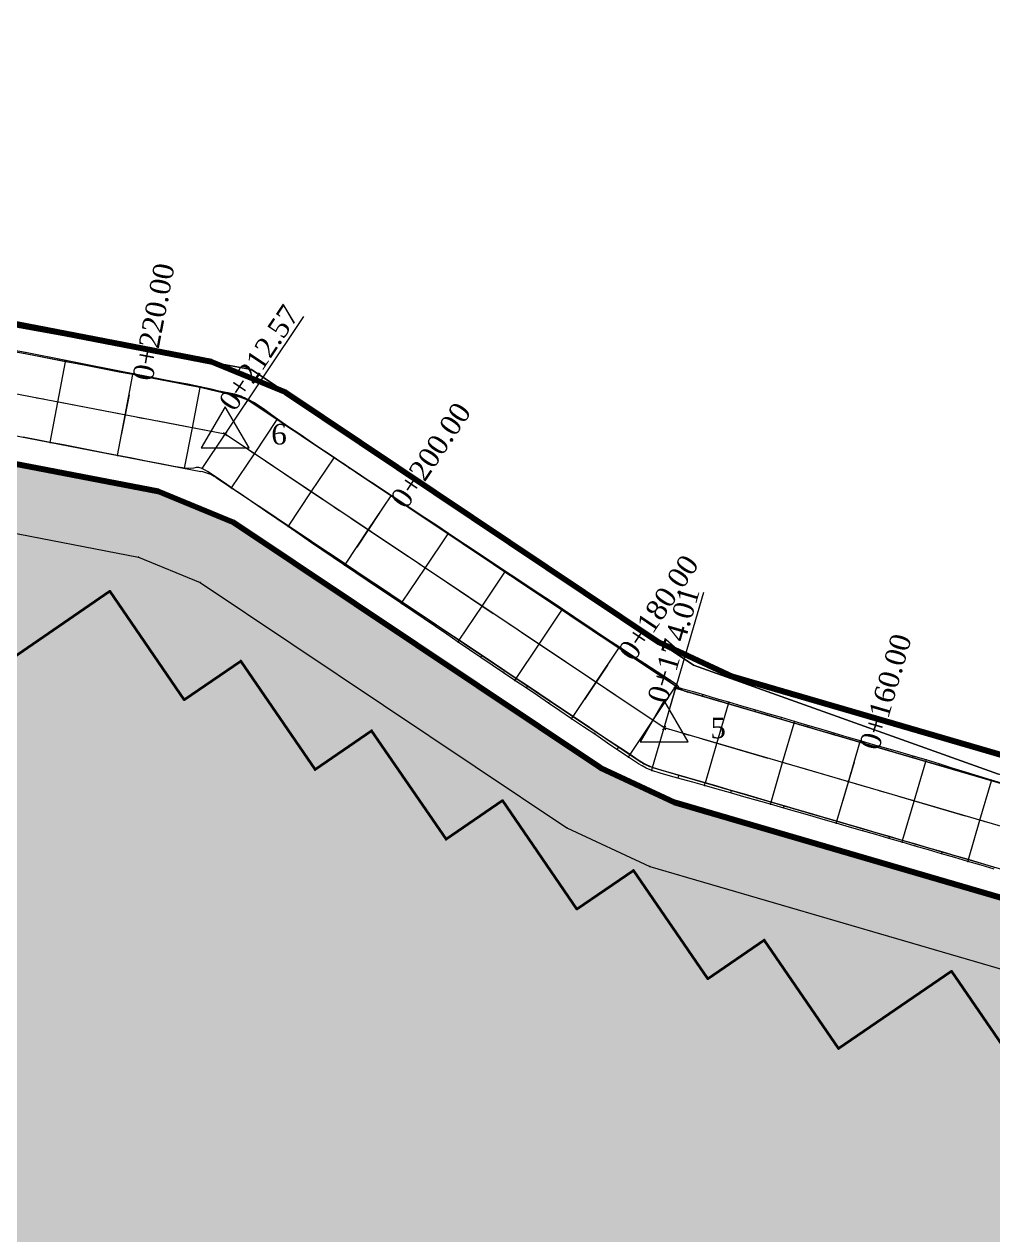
# Model space of a CAD drawing. Header units: metres. Extents: x 478603 to 489313, y 4282657 to 4289463.
# Drawn here: x 479674.6 to 479745.3, y 4287585.2 to 4287673.6 of the extents above; entities that cross this region are included whole.
import ezdxf

# ---------------------------------------------------------------- set-up
doc = ezdxf.new("R2010")
doc.units = ezdxf.units.M
for name, color, linetype, lineweight in [('ADAKENARI', 18, 'Continuous', 0), ('EKS', 5, 'Continuous', 0), ('EKSENLER', 3, 'Continuous', 0), ('EYLUL_REV', 8, 'Continuous', 0), ('HDA', 30, 'Continuous', 0), ('HDO', 30, 'Continuous', 0), ('KALDIRIM', 11, 'Continuous', 0), ('KDA', 150, 'Continuous', 20), ('KDO', 150, 'Continuous', 20), ('KYA', 1, 'Continuous', 20), ('KYO', 1, 'Continuous', 20), ('PARSEL_ALAN', 254, 'Continuous', 0), ('PARSEL_SERA_ALAN', 9, 'Continuous', 40), ('PL_ALİNMAN', 1, 'Continuous', 0), ('PL_ENKESIT', 1, 'Continuous', 0), ('PL_KM', 4, 'Continuous', 0), ('PL_KMYAZI', 30, 'Continuous', 0), ('PL_SEMBOL', 7, 'Continuous', 0), ('PL_SOME', 7, 'Continuous', 0), ('PL_TOTFKM', 7, 'Continuous', 0), ('SEV_KYA_HDA', 3, 'Continuous', 0), ('SEV_KYO_HDO', 3, 'Continuous', 0), ('SEV_YKA_KDA', 3, 'Continuous', 0), ('SEV_YKO_KDO', 3, 'Continuous', 0), ('SNR_PLANONAMAA', 233, 'Continuous', 0), ('SNR_YAPIYAK', 18, 'Continuous', 0), ('YKA', 33, 'Continuous', 0), ('YKO', 33, 'Continuous', 0)]:
    doc.layers.add(name, color=color, linetype=linetype, lineweight=lineweight)
doc.styles.get("Standard").update_dxf_attribs({"font": 'times.ttf'})

# ---------------------------------------------------------------- blocks, each defined once
blk = doc.blocks.new('3')
at = {"layer": 'PL_SEMBOL'}
for p, q in [((0, 2), (-1.75, -1)), ((1.75, -1), (0, 2)), ((0.125, 0.125), (-0.125, -0.125)), ((-0.125, 0.125), (0.125, -0.125)), ((-1.75, -1), (1.75, -1))]:
    blk.add_line(p, q, dxfattribs=at)

msp = doc.modelspace()

# ---------------------------------------------------------------- hatches: boundary and pattern name
at = {"layer": 'PARSEL_ALAN'}
msp.add_hatch(color=256, dxfattribs=at).paths.add_polyline_path([(479473.063, 4287299.527), (479393.15, 4287372.9), (479402.795, 4287388.888), (479429.646, 4287416.692), (479517.092, 4287476.602), (479505.788, 4287493.101), (479604.784, 4287560.924), (479582.176, 4287593.922), (479656.556, 4287644.881), (479684.404, 4287639.533), (479689.844, 4287637.299), (479716.7, 4287619.323), (479722.073, 4287616.813), (479805.526, 4287592.426), (479811.18, 4287592.726), (479824.139, 4287598.056), (479829.77, 4287598.278), (479842.514, 4287594.175), (479847.33, 4287590.984), (479862.607, 4287573.283), (479861.754, 4287566.666)])
at = {"layer": 'PARSEL_SERA_ALAN'}
msp.add_hatch(color=256, dxfattribs=at).paths.add_polyline_path([(479657.661, 4287639.578), (479668.513, 4287623.738), (479680.887, 4287632.216), (479686.313, 4287624.297), (479690.438, 4287627.122), (479695.864, 4287619.203), (479699.989, 4287622.029), (479705.415, 4287614.109), (479709.539, 4287616.935), (479714.965, 4287609.016), (479719.09, 4287611.841), (479724.516, 4287603.922), (479728.641, 4287606.748), (479734.066, 4287598.828), (479742.316, 4287604.48), (479747.742, 4287596.561), (479751.867, 4287599.386), (479757.293, 4287591.467), (479765.542, 4287597.119), (479770.968, 4287589.199), (479779.218, 4287594.851), (479784.643, 4287586.931), (479788.768, 4287589.757), (479794.194, 4287581.838), (479802.444, 4287587.49), (479807.869, 4287579.57), (479824.369, 4287590.874), (479829.794, 4287582.954), (479838.044, 4287588.606), (479848.896, 4287572.767), (479469.414, 4287312.779), (479458.562, 4287328.618), (479454.438, 4287325.792), (479443.586, 4287341.632), (479439.461, 4287338.806), (479428.61, 4287354.645), (479424.485, 4287351.819), (479413.633, 4287367.658), (479409.508, 4287364.832), (479404.082, 4287372.752), (479416.457, 4287381.23), (479411.031, 4287389.149), (479530.65, 4287471.102), (479519.799, 4287486.941), (479618.794, 4287554.764), (479591.665, 4287594.362)])

# ---------------------------------------------------------------- linework, layer by layer
at = {"layer": 'ADAKENARI', "lineweight": 100}
for p, q in [((479688.282, 4287648.971), (479624.669, 4287661.187)), ((479621.962, 4287651.524), (479684.404, 4287639.533)), ((479693.721, 4287646.737), (479688.282, 4287648.971)), ((479720.983, 4287628.489), (479693.721, 4287646.737)), ((479684.404, 4287639.533), (479689.844, 4287637.299)), ((479689.844, 4287637.299), (479716.7, 4287619.323)), ((479726.355, 4287625.979), (479720.983, 4287628.489)), ((479804.965, 4287603.008), (479726.355, 4287625.979)), ((479716.7, 4287619.323), (479722.073, 4287616.813)), ((479722.073, 4287616.813), (479805.526, 4287592.426))]:
    msp.add_line(p, q, dxfattribs=at)
at = {"layer": 'EKS'}
for p in [(479677.085, 4287646.03, 917.37), (479681.996, 4287645.087, 917.675), (479686.906, 4287644.144, 917.98), (479689.289, 4287643.686, 918.128), (479691.428, 4287642.255, 918.285), (479695.583, 4287639.474, 918.589), (479699.738, 4287636.693, 918.894), (479703.893, 4287633.912, 919.199), (479708.048, 4287631.13, 919.504), (479712.203, 4287628.349, 919.809), (479716.358, 4287625.568, 920.114), (479720.513, 4287622.787, 920.419), (479721.334, 4287622.237, 920.479), (479725.185, 4287621.112, 920.724), (479729.985, 4287619.71, 921.029), (479734.784, 4287618.307, 921.333), (479739.583, 4287616.905, 921.638), (479744.383, 4287615.502, 921.943)]:
    msp.add_point(p, dxfattribs=at)
at = {"layer": 'EKSENLER'}
for p, q in [((479689.289, 4287643.687), (479623.316, 4287656.356)), ((479721.334, 4287622.237), (479689.289, 4287643.687)), ((479808.125, 4287596.876), (479721.334, 4287622.237))]:
    msp.add_line(p, q, dxfattribs=at)
at = {"layer": 'EYLUL_REV'}
msp.add_polyline3d([(479887.548, 4287640.795, 0), (479851.106, 4287601.914, 0), (479837.034, 4287607.076, 0), (479826.495, 4287609.838, 0), (479807.845, 4287602.167, 0), (479745.747, 4287618.864, 0), (479723.476, 4287626.821, 0), (479691.228, 4287648.406, 0), (479633.021, 4287658.932, 0), (479624.669, 4287661.187, 0), (479603.527, 4287668.861, 0), (479590.414, 4287673.62, 0)], dxfattribs=at)
at = {"layer": 'HDA'}
msp.add_polyline3d([(479746.187, 4287618.111, 921.895), (479745.227, 4287618.391, 921.833), (479744.267, 4287618.672, 921.772), (479743.307, 4287618.952, 921.711), (479742.347, 4287619.233, 921.65), (479741.387, 4287619.513, 921.589), (479740.428, 4287619.794, 921.528), (479739.468, 4287620.074, 921.467), (479738.508, 4287620.355, 921.406), (479737.548, 4287620.635, 921.345), (479736.588, 4287620.916, 921.284), (479735.628, 4287621.196, 921.224), (479734.669, 4287621.477, 921.163), (479733.711, 4287621.757, 921.102), (479732.751, 4287622.037, 921.041), (479731.792, 4287622.317, 920.98), (479730.829, 4287622.599, 920.919), (479729.862, 4287622.881, 920.857), (479728.893, 4287623.165, 920.796), (479727.926, 4287623.447, 920.734), (479726.967, 4287623.727, 920.673), (479726.03, 4287624.001, 920.614), (479725.135, 4287624.263, 920.557), (479724.272, 4287624.515, 920.502), (479723.446, 4287624.756, 920.45), (479722.703, 4287624.973, 920.402), (479722.179, 4287625.126, 920.369), (479722.055, 4287625.163, 920.357), (479722.139, 4287625.142, 920.349), (479722.27, 4287625.116, 920.336), (479722.344, 4287625.133, 920.329), (479722.188, 4287625.288, 920.309), (479721.601, 4287625.7, 920.265), (479720.777, 4287626.253, 920.205), (479719.869, 4287626.854, 920.138), (479718.941, 4287627.468, 920.07), (479718.033, 4287628.069, 920.004), (479717.171, 4287628.644, 919.941), (479716.339, 4287629.201, 919.88), (479715.517, 4287629.751, 919.819), (479714.699, 4287630.3, 919.759), (479713.877, 4287630.851, 919.699), (479713.05, 4287631.405, 919.638), (479712.219, 4287631.961, 919.577), (479711.387, 4287632.518, 919.516), (479710.555, 4287633.075, 919.455), (479709.722, 4287633.632, 919.394), (479708.891, 4287634.188, 919.333), (479708.06, 4287634.745, 919.272), (479707.229, 4287635.301, 919.211), (479706.398, 4287635.857, 919.15), (479705.567, 4287636.413, 919.089), (479704.736, 4287636.969, 919.028), (479703.905, 4287637.525, 918.967), (479703.074, 4287638.082, 918.906), (479702.243, 4287638.638, 918.845), (479701.412, 4287639.194, 918.784), (479699.28, 4287640.621, 918.727)], dxfattribs=at)
for p in [(479701.412, 4287639.194, 918.784), (479705.567, 4287636.413, 919.089), (479709.722, 4287633.632, 919.394), (479713.877, 4287630.851, 919.699), (479718.033, 4287628.069, 920.004), (479722.179, 4287625.126, 920.369), (479722.188, 4287625.288, 920.309), (479726.03, 4287624.001, 920.614), (479730.829, 4287622.599, 920.919), (479735.628, 4287621.196, 921.224), (479740.428, 4287619.794, 921.528), (479745.227, 4287618.391, 921.833)]:
    msp.add_point(p, dxfattribs=at)
at = {"layer": 'HDO'}
msp.add_polyline3d([(479745.458, 4287612.052, 921.956), (479744.498, 4287612.333, 921.895), (479743.538, 4287612.613, 921.833), (479742.578, 4287612.894, 921.772), (479741.619, 4287613.174, 921.711), (479740.659, 4287613.455, 921.65), (479739.699, 4287613.735, 921.589), (479738.739, 4287614.016, 921.528), (479737.779, 4287614.296, 921.467), (479736.819, 4287614.577, 921.406), (479735.859, 4287614.857, 921.345), (479734.899, 4287615.138, 921.284), (479733.94, 4287615.418, 921.224), (479732.981, 4287615.698, 921.163), (479732.023, 4287615.978, 921.102), (479731.064, 4287616.258, 921.041), (479730.104, 4287616.538, 920.98), (479729.14, 4287616.82, 920.919), (479728.169, 4287617.105, 920.857), (479727.196, 4287617.39, 920.795), (479726.225, 4287617.674, 920.733), (479725.267, 4287617.954, 920.672), (479724.341, 4287618.223, 920.614), (479723.478, 4287618.469, 920.559), (479722.654, 4287618.703, 920.507), (479721.859, 4287618.931, 920.456), (479721.113, 4287619.149, 920.409), (479720.49, 4287619.348, 920.369), (479720.093, 4287619.512, 920.355), (479719.813, 4287619.661, 920.345), (479719.558, 4287619.816, 920.336), (479719.267, 4287620.003, 920.325), (479718.839, 4287620.285, 920.309), (479718.154, 4287620.744, 920.259), (479717.327, 4287621.297, 920.198), (479716.45, 4287621.884, 920.134), (479715.561, 4287622.479, 920.068), (479714.684, 4287623.067, 920.004), (479713.835, 4287623.635, 919.942), (479713.003, 4287624.192, 919.881), (479712.178, 4287624.744, 919.82), (479711.354, 4287625.296, 919.76), (479710.529, 4287625.848, 919.699), (479709.7, 4287626.403, 919.638), (479708.869, 4287626.959, 919.577), (479708.038, 4287627.515, 919.516), (479707.206, 4287628.072, 919.455), (479706.374, 4287628.629, 919.394), (479705.542, 4287629.185, 919.333), (479704.711, 4287629.742, 919.272), (479703.881, 4287630.298, 919.211), (479703.05, 4287630.854, 919.15), (479702.219, 4287631.41, 919.089), (479701.388, 4287631.966, 919.028), (479700.557, 4287632.523, 918.967), (479699.726, 4287633.079, 918.906), (479698.895, 4287633.635, 918.845), (479698.064, 4287634.191, 918.784), (479697.233, 4287634.748, 918.723), (479696.402, 4287635.304, 918.662), (479695.57, 4287635.86, 918.601), (479694.739, 4287636.416, 918.54), (479693.908, 4287636.973, 918.479), (479690.603, 4287639.185, 918.357)], dxfattribs=at)
for p in [(479693.908, 4287636.973, 918.479), (479698.064, 4287634.191, 918.784), (479702.219, 4287631.41, 919.089), (479706.374, 4287628.629, 919.394), (479710.529, 4287625.848, 919.699), (479714.684, 4287623.067, 920.004), (479718.839, 4287620.285, 920.309), (479720.49, 4287619.348, 920.369), (479724.341, 4287618.223, 920.614), (479729.14, 4287616.82, 920.919), (479733.94, 4287615.418, 921.224), (479738.739, 4287614.016, 921.528), (479743.538, 4287612.613, 921.833)]:
    msp.add_point(p, dxfattribs=at)
at = {"layer": 'KALDIRIM'}
for p, q in [((479689.855, 4287646.633), (479624.128, 4287659.255)), ((479622.504, 4287653.457), (479687.529, 4287640.97)), ((479722.235, 4287625.244), (479690.958, 4287646.18)), ((479688.632, 4287640.517), (479719.666, 4287619.744)), ((479806.947, 4287600.345), (479723.063, 4287624.858)), ((479720.493, 4287619.358), (479807.284, 4287593.996))]:
    msp.add_line(p, q, dxfattribs=at)
for centre, start, end in [((479689.289, 4287643.687), 56.20393, 79.12945), ((479686.963, 4287638.024), 56.20393, 79.12945), ((479723.904, 4287627.737), 236.20393, 253.7107), ((479721.334, 4287622.237), 236.20393, 253.7107)]:
    msp.add_arc(centre, 3, start, end, dxfattribs=at)
at = {"layer": 'KDA'}
msp.add_polyline3d([(479698.467, 4287641.153, 918.619), (479698.3, 4287641.268, 918.569), (479698.126, 4287641.388, 918.517), (479697.93, 4287641.523, 918.458), (479697.675, 4287641.697, 918.382), (479697.259, 4287641.978, 918.258), (479696.546, 4287642.459, 918.123), (479695.677, 4287643.043, 917.957), (479694.765, 4287643.657, 917.784), (479693.88, 4287644.256, 917.615), (479693.117, 4287644.78, 917.469), (479692.586, 4287645.161, 917.391), (479692.181, 4287645.461, 917.33), (479691.813, 4287645.731, 917.275), (479691.434, 4287645.984, 917.22), (479690.983, 4287646.217, 917.158), (479690.395, 4287646.418, 917.1), (479689.727, 4287646.604, 917.036), (479689.022, 4287646.784, 916.968), (479688.284, 4287646.963, 916.897), (479687.482, 4287647.144, 916.82), (479686.563, 4287647.331, 916.729), (479685.583, 4287647.521, 916.632), (479684.582, 4287647.713, 916.533), (479683.575, 4287647.904, 916.433), (479682.574, 4287648.096, 916.334), (479681.584, 4287648.288, 916.193), (479680.603, 4287648.481, 916.053), (479679.624, 4287648.673, 915.913), (479678.646, 4287648.866, 915.773), (479677.667, 4287649.059, 915.634), (479676.687, 4287649.252, 915.475), (479675.706, 4287649.445, 915.315), (479674.724, 4287649.639, 915.156), (479673.743, 4287649.832, 914.996)], dxfattribs=at)
for p in [(479677.667, 4287649.059, 915.634), (479682.574, 4287648.096, 916.334), (479687.482, 4287647.144, 916.82), (479690.983, 4287646.217, 917.158), (479693.117, 4287644.78, 917.469), (479697.259, 4287641.978, 918.258)]:
    msp.add_point(p, dxfattribs=at)
at = {"layer": 'KDO'}
msp.add_polyline3d([(479689.803, 4287639.733, 918.228), (479689.846, 4287639.702, 918.209), (479689.885, 4287639.674, 918.192), (479689.909, 4287639.657, 918.182), (479689.891, 4287639.669, 918.174), (479689.759, 4287639.762, 918.117), (479689.417, 4287640.001, 918.054), (479688.966, 4287640.318, 917.97), (479688.483, 4287640.652, 917.881), (479688.014, 4287640.964, 917.796), (479687.62, 4287641.192, 917.727), (479687.367, 4287641.261, 917.706), (479687.186, 4287641.245, 917.691), (479687.008, 4287641.204, 917.677), (479686.769, 4287641.173, 917.657), (479686.34, 4287641.197, 917.623), (479685.556, 4287641.325, 917.532), (479684.58, 4287641.512, 917.419), (479683.535, 4287641.719, 917.297), (479682.474, 4287641.931, 917.174), (479681.429, 4287642.138, 917.052), (479680.422, 4287642.334, 916.909), (479679.439, 4287642.522, 916.769), (479678.465, 4287642.708, 916.631), (479677.493, 4287642.893, 916.493), (479676.519, 4287643.079, 916.354), (479675.54, 4287643.266, 916.188), (479674.558, 4287643.454, 916.022)], dxfattribs=at)
for p in [(479676.519, 4287643.079, 916.354), (479681.429, 4287642.138, 917.052), (479686.34, 4287641.197, 917.623), (479687.62, 4287641.192, 917.727), (479689.759, 4287639.762, 918.117)]:
    msp.add_point(p, dxfattribs=at)
at = {"layer": 'KYA'}
msp.add_polyline3d([(479746.193, 4287618.133, 922.188), (479745.234, 4287618.415, 922.079), (479744.278, 4287618.708, 922.191), (479743.323, 4287619.007, 922.304), (479742.369, 4287619.308, 922.416), (479741.415, 4287619.607, 922.528), (479740.459, 4287619.901, 922.64), (479739.5, 4287620.184, 922.553), (479738.539, 4287620.461, 922.466), (479737.577, 4287620.737, 922.379), (479736.616, 4287621.013, 922.292), (479735.656, 4287621.291, 922.205), (479734.697, 4287621.572, 922.18), (479733.74, 4287621.856, 922.155), (479732.782, 4287622.141, 922.13), (479731.823, 4287622.426, 922.106), (479730.862, 4287622.71, 922.08), (479729.895, 4287622.994, 922.013), (479728.926, 4287623.276, 921.945), (479727.958, 4287623.558, 921.877), (479726.999, 4287623.837, 921.81), (479726.061, 4287624.11, 921.744), (479725.166, 4287624.371, 921.686), (479724.302, 4287624.623, 921.63), (479723.476, 4287624.865, 921.576), (479722.733, 4287625.082, 921.528), (479722.21, 4287625.234, 921.494), (479722.092, 4287625.269, 921.489), (479722.184, 4287625.246, 921.485), (479722.323, 4287625.218, 921.479), (479722.404, 4287625.233, 921.476), (479722.252, 4287625.385, 921.468), (479721.664, 4287625.791, 921.374), (479720.836, 4287626.337, 921.243), (479719.923, 4287626.932, 921.099), (479718.99, 4287627.54, 920.953), (479718.077, 4287628.136, 920.809), (479717.213, 4287628.708, 920.724), (479716.38, 4287629.263, 920.643), (479715.558, 4287629.813, 920.562), (479714.739, 4287630.36, 920.482), (479713.917, 4287630.909, 920.402), (479713.087, 4287631.46, 920.298), (479712.253, 4287632.013, 920.194), (479711.418, 4287632.566, 920.09), (479710.583, 4287633.119, 919.986), (479709.75, 4287633.672, 919.883), (479708.919, 4287634.225, 919.8), (479708.09, 4287634.777, 919.717), (479707.26, 4287635.33, 919.635), (479706.428, 4287635.885, 919.552), (479705.588, 4287636.444, 919.468), (479704.735, 4287637.012, 919.375), (479703.878, 4287637.583, 919.281), (479703.026, 4287638.15, 919.187), (479702.195, 4287638.703, 919.096), (479701.425, 4287639.213, 919.012), (479700.767, 4287639.646, 918.925), (479700.171, 4287640.038, 918.845), (479699.597, 4287640.414, 918.769), (479699.031, 4287640.784, 918.694), (479698.467, 4287641.153, 918.619)], dxfattribs=at)
for p in [(479701.425, 4287639.213, 919.012), (479705.588, 4287636.444, 919.468), (479709.75, 4287633.672, 919.883), (479713.917, 4287630.909, 920.402), (479718.077, 4287628.136, 920.809), (479722.252, 4287625.385, 921.468), (479722.21, 4287625.234, 921.494), (479726.061, 4287624.11, 921.744), (479730.862, 4287622.71, 922.08), (479735.656, 4287621.291, 922.205), (479740.459, 4287619.901, 922.64), (479745.234, 4287618.415, 922.079)]:
    msp.add_point(p, dxfattribs=at)
at = {"layer": 'KYO'}
msp.add_polyline3d([(479745.425, 4287611.94, 923.125), (479744.464, 4287612.217, 923.094), (479743.504, 4287612.495, 923.062), (479742.544, 4287612.775, 923.004), (479741.584, 4287613.055, 922.947), (479740.624, 4287613.336, 922.889), (479739.664, 4287613.616, 922.831), (479738.704, 4287613.896, 922.773), (479737.743, 4287614.174, 922.745), (479736.782, 4287614.452, 922.717), (479735.821, 4287614.729, 922.689), (479734.861, 4287615.006, 922.661), (479733.9, 4287615.283, 922.633), (479732.941, 4287615.559, 922.615), (479731.981, 4287615.835, 922.598), (479731.021, 4287616.111, 922.58), (479730.06, 4287616.387, 922.562), (479729.095, 4287616.664, 922.544), (479728.122, 4287616.943, 922.553), (479727.146, 4287617.221, 922.562), (479726.173, 4287617.498, 922.571), (479725.213, 4287617.772, 922.58), (479724.286, 4287618.033, 922.589), (479723.422, 4287618.274, 922.587), (479722.598, 4287618.502, 922.584), (479721.802, 4287618.723, 922.582), (479721.055, 4287618.938, 922.58), (479720.428, 4287619.136, 922.578), (479720.023, 4287619.306, 922.527), (479719.73, 4287619.464, 922.488), (479719.463, 4287619.628, 922.452), (479719.161, 4287619.825, 922.41), (479718.726, 4287620.116, 922.349), (479718.039, 4287620.579, 922.265), (479717.214, 4287621.136, 922.166), (479716.341, 4287621.726, 922.06), (479715.455, 4287622.324, 921.953), (479714.582, 4287622.914, 921.847), (479713.735, 4287623.485, 921.742), (479712.905, 4287624.045, 921.639), (479712.082, 4287624.601, 921.537), (479711.261, 4287625.156, 921.436), (479710.438, 4287625.712, 921.334), (479709.612, 4287626.271, 921.222), (479708.784, 4287626.831, 921.11), (479707.955, 4287627.392, 920.998), (479707.126, 4287627.953, 920.886), (479706.297, 4287628.514, 920.773), (479705.469, 4287629.075, 920.66), (479704.641, 4287629.636, 920.546), (479703.813, 4287630.197, 920.432), (479702.985, 4287630.757, 920.318), (479702.157, 4287631.318, 920.204), (479701.328, 4287631.878, 920.094), (479700.5, 4287632.438, 919.983), (479699.672, 4287632.998, 919.872), (479698.843, 4287633.558, 919.761), (479698.015, 4287634.12, 919.65), (479697.188, 4287634.683, 919.497), (479696.361, 4287635.247, 919.344), (479695.535, 4287635.812, 919.191), (479694.709, 4287636.376, 919.039), (479693.886, 4287636.939, 918.886), (479693.067, 4287637.499, 918.754), (479692.25, 4287638.058, 918.622), (479691.434, 4287638.617, 918.491), (479690.618, 4287639.175, 918.359), (479689.803, 4287639.733, 918.228)], dxfattribs=at)
for p in [(479693.886, 4287636.939, 918.886), (479698.015, 4287634.12, 919.65), (479702.157, 4287631.318, 920.204), (479706.297, 4287628.514, 920.773), (479710.438, 4287625.712, 921.334), (479714.582, 4287622.914, 921.847), (479718.726, 4287620.116, 922.349), (479720.428, 4287619.136, 922.578), (479724.286, 4287618.033, 922.589), (479729.095, 4287616.664, 922.544), (479733.9, 4287615.283, 922.633), (479738.704, 4287613.896, 922.773), (479743.504, 4287612.495, 923.062)]:
    msp.add_point(p, dxfattribs=at)
at = {"layer": 'PARSEL_ALAN'}
for points in [[(479473.063, 4287299.527, 911.365), (479393.15, 4287372.9, 905.712), (479402.795, 4287388.888, 904.444), (479429.646, 4287416.692, 903.681), (479517.092, 4287476.602, 903.681), (479505.788, 4287493.101, 916), (479604.784, 4287560.924, 921.248), (479582.176, 4287593.922, 921.248), (479656.556, 4287644.881, 925.191), (479684.404, 4287639.533, 917.731), (479689.844, 4287637.299, 918.514), (479716.7, 4287619.323, 922.466), (479722.073, 4287616.813, 922.774), (479805.526, 4287592.426, 927.292), (479811.18, 4287592.726, 927.449), (479824.139, 4287598.056, 928.065), (479829.77, 4287598.278, 928.45), (479842.514, 4287594.175, 929.186), (479847.33, 4287590.984, 929.408), (479862.607, 4287573.283, 930.601), (479861.754, 4287566.666, 930.652), (479473.063, 4287299.527, 911.365)], [(479473.063, 4287299.527, 0), (479393.15, 4287372.9, 0), (479402.795, 4287388.888, 0), (479429.646, 4287416.692, 0), (479517.092, 4287476.602, 0), (479505.788, 4287493.101, 0), (479604.784, 4287560.924, 0), (479582.176, 4287593.922, 0), (479656.556, 4287644.881, 0), (479684.404, 4287639.533, 0), (479689.844, 4287637.299, 0), (479716.7, 4287619.323, 0), (479722.073, 4287616.813, 0), (479805.526, 4287592.426, 0), (479811.18, 4287592.726, 0), (479824.139, 4287598.056, 0), (479829.77, 4287598.278, 0), (479842.514, 4287594.175, 0), (479847.33, 4287590.984, 0), (479862.607, 4287573.283, 0), (479861.754, 4287566.666, 0), (479473.063, 4287299.527, 0)]]:
    msp.add_polyline3d(points, close=True, dxfattribs=at)
at = {"layer": 'PARSEL_SERA_ALAN'}
msp.add_polyline3d([(479519.799, 4287486.941, 0), (479618.794, 4287554.764, 0), (479591.665, 4287594.362, 0), (479657.661, 4287639.578, 0), (479657.661, 4287639.578, 0), (479668.513, 4287623.738, 0), (479680.887, 4287632.216, 0), (479686.313, 4287624.297, 0), (479690.438, 4287627.122, 0), (479695.864, 4287619.203, 0), (479699.989, 4287622.029, 0), (479705.415, 4287614.109, 0), (479709.539, 4287616.935, 0), (479714.965, 4287609.016, 0), (479719.09, 4287611.841, 0), (479724.516, 4287603.922, 0), (479728.641, 4287606.748, 0), (479734.066, 4287598.828, 0), (479742.316, 4287604.48, 0), (479747.742, 4287596.561, 0)], dxfattribs=at)
msp.add_polyline3d([(479519.799, 4287486.941, 0), (479618.794, 4287554.764, 0), (479591.665, 4287594.362, 0), (479657.661, 4287639.578, 0), (479657.661, 4287639.578, 0), (479668.513, 4287623.738, 0), (479680.887, 4287632.216, 0), (479686.313, 4287624.297, 0), (479690.438, 4287627.122, 0), (479695.864, 4287619.203, 0), (479699.989, 4287622.029, 0), (479705.415, 4287614.109, 0), (479709.539, 4287616.935, 0), (479714.965, 4287609.016, 0), (479719.09, 4287611.841, 0), (479724.516, 4287603.922, 0), (479728.641, 4287606.748, 0), (479734.066, 4287598.828, 0), (479742.316, 4287604.48, 0), (479747.742, 4287596.561, 0)], dxfattribs=at)
at = {"layer": 'PL_ALİNMAN'}
for p, q in [((479676.031, 4287646.232), (479675.54, 4287646.327)), ((479681.924, 4287645.101), (479677.014, 4287646.044)), ((479683.397, 4287644.818), (479682.906, 4287644.912)), ((479689.289, 4287643.687), (479684.379, 4287644.629)), ((479690.171, 4287643.096), (479689.289, 4287643.687)), ((479691.418, 4287642.262), (479691.002, 4287642.54)), ((479696.404, 4287638.925), (479692.249, 4287641.706)), ((479697.65, 4287638.09), (479697.235, 4287638.368)), ((479702.636, 4287634.753), (479698.481, 4287637.534)), ((479703.883, 4287633.918), (479703.467, 4287634.196)), ((479708.869, 4287630.581), (479704.714, 4287633.362)), ((479710.116, 4287629.747), (479709.7, 4287630.025)), ((479715.102, 4287626.409), (479710.947, 4287629.19)), ((479716.348, 4287625.575), (479715.933, 4287625.853)), ((479721.334, 4287622.237), (479717.179, 4287625.019)), ((479721.738, 4287622.119), (479721.334, 4287622.237)), ((479723.178, 4287621.699), (479722.698, 4287621.839)), ((479728.937, 4287620.016), (479724.138, 4287621.418)), ((479730.377, 4287619.595), (479729.897, 4287619.735)), ((479736.136, 4287617.912), (479731.337, 4287619.315)), ((479737.576, 4287617.491), (479737.096, 4287617.632)), ((479743.335, 4287615.808), (479738.535, 4287617.211)), ((479744.775, 4287615.388), (479744.295, 4287615.528))]:
    msp.add_line(p, q, dxfattribs=at)
at = {"layer": 'PL_ENKESIT'}
for points in [[(479676.519, 4287643.079, 916.354), (479676.52, 4287643.084, 917.31), (479677.085, 4287646.03, 917.37), (479677.651, 4287648.976, 917.31), (479677.667, 4287649.059, 915.634)], [(479681.429, 4287642.138, 917.052), (479681.43, 4287642.141, 917.615), (479681.996, 4287645.087, 917.675), (479682.561, 4287648.033, 917.615), (479682.574, 4287648.096, 916.334)], [(479686.34, 4287641.197, 917.623), (479686.34, 4287641.198, 917.92), (479686.906, 4287644.144, 917.98), (479687.472, 4287647.09, 917.92), (479687.482, 4287647.144, 916.82)], [(479687.62, 4287641.192, 917.727), (479687.621, 4287641.193, 918.068), (479689.289, 4287643.686, 918.128), (479690.958, 4287646.179, 918.068), (479690.983, 4287646.217, 917.158)], [(479689.759, 4287639.762, 918.117), (479689.759, 4287639.762, 918.225), (479691.428, 4287642.255, 918.285), (479693.096, 4287644.748, 918.225), (479693.117, 4287644.78, 917.469)], [(479693.886, 4287636.939, 918.886), (479693.908, 4287636.973, 918.479), (479693.914, 4287636.981, 918.529), (479695.583, 4287639.474, 918.589), (479697.251, 4287641.967, 918.529), (479697.259, 4287641.978, 918.258)], [(479698.015, 4287634.12, 919.65), (479698.064, 4287634.191, 918.784), (479698.069, 4287634.2, 918.834), (479699.738, 4287636.693, 918.894), (479701.407, 4287639.186, 918.834), (479701.412, 4287639.194, 918.784), (479701.425, 4287639.213, 919.012)], [(479702.157, 4287631.318, 920.204), (479702.219, 4287631.41, 919.089), (479702.224, 4287631.419, 919.139), (479703.893, 4287633.912, 919.199), (479705.562, 4287636.405, 919.139), (479705.567, 4287636.413, 919.089), (479705.588, 4287636.444, 919.468)], [(479706.297, 4287628.514, 920.773), (479706.374, 4287628.629, 919.394), (479706.379, 4287628.637, 919.444), (479708.048, 4287631.13, 919.504), (479709.717, 4287633.623, 919.444), (479709.722, 4287633.632, 919.394), (479709.75, 4287633.672, 919.883)], [(479710.438, 4287625.712, 921.334), (479710.529, 4287625.848, 919.699), (479710.534, 4287625.856, 919.749), (479712.203, 4287628.349, 919.809), (479713.872, 4287630.842, 919.749), (479713.877, 4287630.851, 919.699), (479713.917, 4287630.909, 920.402)], [(479714.582, 4287622.914, 921.847), (479714.684, 4287623.067, 920.004), (479714.69, 4287623.075, 920.054), (479716.358, 4287625.568, 920.114), (479718.027, 4287628.061, 920.054), (479718.033, 4287628.069, 920.004), (479718.077, 4287628.136, 920.809)], [(479718.726, 4287620.116, 922.349), (479718.839, 4287620.285, 920.309), (479718.845, 4287620.294, 920.359), (479720.513, 4287622.787, 920.419), (479722.182, 4287625.28, 920.359), (479722.188, 4287625.288, 920.309), (479722.252, 4287625.385, 921.468)], [(479720.428, 4287619.136, 922.578), (479720.49, 4287619.348, 920.369), (479720.493, 4287619.358, 920.419), (479721.334, 4287622.237, 920.479), (479722.176, 4287625.117, 920.419), (479722.179, 4287625.126, 920.369), (479722.21, 4287625.234, 921.494)], [(479724.286, 4287618.033, 922.589), (479724.341, 4287618.223, 920.614), (479724.344, 4287618.232, 920.664), (479725.185, 4287621.112, 920.724), (479726.027, 4287623.992, 920.664), (479726.03, 4287624.001, 920.614), (479726.061, 4287624.11, 921.744)], [(479729.095, 4287616.664, 922.544), (479729.14, 4287616.82, 920.919), (479729.143, 4287616.83, 920.969), (479729.985, 4287619.71, 921.029), (479730.826, 4287622.589, 920.969), (479730.829, 4287622.599, 920.919), (479730.862, 4287622.71, 922.08)], [(479733.9, 4287615.283, 922.633), (479733.94, 4287615.418, 921.224), (479733.943, 4287615.428, 921.273), (479734.784, 4287618.307, 921.333), (479735.625, 4287621.187, 921.273), (479735.628, 4287621.196, 921.224), (479735.656, 4287621.291, 922.205)], [(479738.704, 4287613.896, 922.773), (479738.739, 4287614.016, 921.528), (479738.742, 4287614.025, 921.578), (479739.583, 4287616.905, 921.638), (479740.425, 4287619.784, 921.578), (479740.428, 4287619.794, 921.528), (479740.459, 4287619.901, 922.64)], [(479743.504, 4287612.495, 923.062), (479743.538, 4287612.613, 921.833), (479743.541, 4287612.623, 921.883), (479744.383, 4287615.502, 921.943), (479745.224, 4287618.382, 921.883), (479745.227, 4287618.391, 921.833), (479745.234, 4287618.415, 922.079)]]:
    msp.add_polyline3d(points, dxfattribs=at)
at = {"layer": 'PL_KM'}
for p, q in [((479682.279, 4287646.56), (479681.713, 4287643.614)), ((479700.572, 4287637.939), (479698.903, 4287635.446)), ((479717.193, 4287626.815), (479715.524, 4287624.322)), ((479735.205, 4287619.747), (479734.363, 4287616.867))]:
    msp.add_line(p, q, dxfattribs=at)
at = {"layer": 'PL_SOME'}
for p in [(479689.289, 4287643.687), (479721.334, 4287622.237)]:
    msp.add_point(p, dxfattribs=at)
at = {"layer": 'SEV_KYA_HDA'}
for p, q in [((479699.753, 4287640.311, 918.79), (479699.752, 4287640.309, 918.765)), ((479701.425, 4287639.213, 919.012), (479701.412, 4287639.194, 918.784)), ((479703.091, 4287638.107, 919.195), (479703.083, 4287638.094, 919.05)), ((479704.756, 4287636.999, 919.377), (479704.736, 4287636.969, 919.028)), ((479706.42, 4287635.89, 919.551), (479706.409, 4287635.873, 919.351)), ((479708.085, 4287634.781, 919.717), (479708.06, 4287634.744, 919.272)), ((479709.75, 4287633.672, 919.883), (479709.736, 4287633.652, 919.638)), ((479711.416, 4287632.567, 920.09), (479711.384, 4287632.519, 919.516)), ((479713.084, 4287631.462, 920.298), (479713.065, 4287631.435, 919.968)), ((479714.748, 4287630.354, 920.483), (479714.708, 4287630.294, 919.76)), ((479716.411, 4287629.243, 920.646), (479716.39, 4287629.211, 920.264)), ((479718.077, 4287628.136, 920.809), (479718.033, 4287628.069, 920.004)), ((479719.752, 4287627.043, 921.073), (479719.726, 4287627.004, 920.599)), ((479721.426, 4287625.948, 921.336), (479721.366, 4287625.858, 920.248)), ((479724.142, 4287624.67, 921.619), (479724.11, 4287624.562, 920.492)), ((479726.061, 4287624.11, 921.744), (479726.046, 4287624.055, 921.179)), ((479727.982, 4287623.551, 921.879), (479727.949, 4287623.44, 920.736)), ((479729.902, 4287622.991, 922.013), (479729.886, 4287622.935, 921.435)), ((479731.821, 4287622.427, 922.105), (479731.789, 4287622.318, 920.98)), ((479733.738, 4287621.857, 922.155), (479733.723, 4287621.807, 921.628)), ((479735.656, 4287621.291, 922.205), (479735.628, 4287621.196, 921.224)), ((479737.578, 4287620.737, 922.379), (479737.563, 4287620.686, 921.862)), ((479739.5, 4287620.184, 922.553), (479739.468, 4287620.074, 921.467)), ((479741.415, 4287619.607, 922.528), (479741.401, 4287619.56, 922.059)), ((479743.323, 4287619.007, 922.304), (479743.307, 4287618.952, 921.711)), ((479745.234, 4287618.415, 922.079), (479745.23, 4287618.403, 921.956))]:
    msp.add_line(p, q, dxfattribs=at)
at = {"layer": 'SEV_KYO_HDO'}
for p, q in [((479691.41, 4287638.633, 918.487), (479691.415, 4287638.641, 918.387)), ((479693.06, 4287637.503, 918.753), (479693.069, 4287637.516, 918.601)), ((479694.711, 4287636.374, 919.039), (479694.739, 4287636.416, 918.54)), ((479696.363, 4287635.246, 919.344), (479696.382, 4287635.275, 919.003)), ((479698.015, 4287634.12, 919.65), (479698.064, 4287634.191, 918.784)), ((479699.671, 4287632.998, 919.872), (479699.698, 4287633.038, 919.389)), ((479701.328, 4287631.878, 920.094), (479701.388, 4287631.966, 919.028)), ((479702.985, 4287630.757, 920.318), (479703.017, 4287630.806, 919.734)), ((479704.641, 4287629.636, 920.546), (479704.712, 4287629.742, 919.272)), ((479706.297, 4287628.514, 920.773), (479706.335, 4287628.572, 920.084)), ((479707.953, 4287627.393, 920.998), (479708.036, 4287627.517, 919.516)), ((479709.61, 4287626.272, 921.222), (479709.654, 4287626.338, 920.43)), ((479711.267, 4287625.152, 921.437), (479711.36, 4287625.292, 919.76)), ((479712.924, 4287624.033, 921.642), (479712.973, 4287624.106, 920.762)), ((479714.582, 4287622.914, 921.847), (479714.684, 4287623.067, 920.004)), ((479716.239, 4287621.794, 922.047), (479716.292, 4287621.874, 921.087)), ((479717.897, 4287620.675, 922.248), (479718.008, 4287620.841, 920.248)), ((479720.44, 4287619.132, 922.578), (479720.471, 4287619.238, 921.474)), ((479722.358, 4287618.568, 922.584), (479722.418, 4287618.771, 920.492)), ((479724.286, 4287618.033, 922.589), (479724.313, 4287618.128, 921.601)), ((479726.21, 4287617.488, 922.571), (479726.261, 4287617.664, 920.736)), ((479728.133, 4287616.939, 922.553), (479728.157, 4287617.02, 921.706)), ((479730.056, 4287616.389, 922.562), (479730.1, 4287616.54, 920.98)), ((479731.978, 4287615.836, 922.597), (479731.999, 4287615.907, 921.849)), ((479733.9, 4287615.283, 922.633), (479733.94, 4287615.418, 921.224)), ((479735.822, 4287614.729, 922.689), (479735.841, 4287614.793, 922.017)), ((479737.744, 4287614.174, 922.745), (479737.779, 4287614.296, 921.467)), ((479739.664, 4287613.616, 922.831), (479739.682, 4287613.676, 922.21)), ((479741.584, 4287613.055, 922.947), (479741.619, 4287613.174, 921.711)), ((479743.504, 4287612.495, 923.062), (479743.521, 4287612.554, 922.448))]:
    msp.add_line(p, q, dxfattribs=at)
at = {"layer": 'SEV_YKA_KDA'}
for p, q in [((479674.705, 4287649.542, 917.127), (479674.724, 4287649.639, 915.156)), ((479676.669, 4287649.165, 917.249), (479676.678, 4287649.208, 916.362)), ((479678.633, 4287648.787, 917.371), (479678.648, 4287648.865, 915.774)), ((479680.597, 4287648.409, 917.493), (479680.604, 4287648.444, 916.773)), ((479682.561, 4287648.033, 917.615), (479682.574, 4287648.096, 916.334)), ((479684.527, 4287647.662, 917.737), (479684.532, 4287647.691, 917.133)), ((479686.491, 4287647.287, 917.859), (479686.502, 4287647.343, 916.723)), ((479688.448, 4287646.87, 917.961), (479688.453, 4287646.895, 917.437)), ((479691.467, 4287645.909, 918.103), (479691.491, 4287645.946, 917.228)), ((479693.096, 4287644.748, 918.225), (479693.107, 4287644.764, 917.847)), ((479694.754, 4287643.63, 918.347), (479694.77, 4287643.654, 917.785)), ((479696.419, 4287642.521, 918.469), (479696.424, 4287642.529, 918.284)), ((479698.083, 4287641.411, 918.59), (479698.086, 4287641.416, 918.505))]:
    msp.add_line(p, q, dxfattribs=at)
at = {"layer": 'SEV_YKO_KDO'}
for p, q in [((479675.538, 4287643.272, 917.249), (479675.537, 4287643.27, 916.718)), ((479677.502, 4287642.896, 917.371), (479677.501, 4287642.892, 916.494)), ((479679.466, 4287642.521, 917.493), (479679.466, 4287642.519, 917.133)), ((479681.43, 4287642.141, 917.615), (479681.429, 4287642.138, 917.052)), ((479683.391, 4287641.75, 917.737), (479683.391, 4287641.749, 917.509)), ((479685.354, 4287641.365, 917.859), (479685.354, 4287641.364, 917.509)), ((479687.371, 4287641.262, 918.038), (479687.371, 4287641.261, 917.872)), ((479688.113, 4287640.899, 918.103), (479688.113, 4287640.898, 917.814))]:
    msp.add_line(p, q, dxfattribs=at)
at = {"layer": 'SNR_PLANONAMAA'}
for p, q in [((479633.021, 4287658.932, 942.48), (479691.228, 4287648.406, 942.48)), ((479691.228, 4287648.406, 942.48), (479723.476, 4287626.821, 942.48)), ((479723.476, 4287626.821, 942.48), (479745.747, 4287618.864, 942.48))]:
    msp.add_line(p, q, dxfattribs=at)
at = {"layer": 'SNR_YAPIYAK'}
for p, q in [((479657.661, 4287639.578, 911.365), (479682.969, 4287634.718, 911.365)), ((479682.969, 4287634.718, 911.365), (479687.479, 4287632.864, 911.365)), ((479687.479, 4287632.864, 911.365), (479714.237, 4287614.955, 911.365)), ((479714.237, 4287614.955, 911.365), (479720.303, 4287612.121, 911.365)), ((479720.303, 4287612.121, 911.365), (479804.941, 4287587.388, 911.365))]:
    msp.add_line(p, q, dxfattribs=at)
for p in [(479682.969, 4287634.718, 917.731), (479682.969, 4287634.718, 917.731), (479687.479, 4287632.864, 918.514), (479687.479, 4287632.864, 918.514), (479714.237, 4287614.955, 922.466), (479714.237, 4287614.955, 922.466), (479720.303, 4287612.121, 922.774), (479720.303, 4287612.121, 922.774)]:
    msp.add_point(p, dxfattribs=at)
at = {"layer": 'YKA'}
msp.add_polyline3d([(479746.184, 4287618.101, 921.945), (479745.224, 4287618.382, 921.883), (479744.264, 4287618.662, 921.822), (479743.304, 4287618.943, 921.761), (479742.345, 4287619.223, 921.7), (479741.385, 4287619.504, 921.639), (479740.425, 4287619.784, 921.578), (479739.465, 4287620.065, 921.517), (479738.505, 4287620.345, 921.456), (479737.545, 4287620.626, 921.395), (479736.585, 4287620.906, 921.334), (479735.625, 4287621.187, 921.273), (479734.666, 4287621.467, 921.213), (479733.708, 4287621.747, 921.152), (479732.749, 4287622.027, 921.091), (479731.789, 4287622.308, 921.03), (479730.826, 4287622.589, 920.969), (479729.859, 4287622.872, 920.907), (479728.89, 4287623.155, 920.846), (479727.923, 4287623.438, 920.784), (479726.964, 4287623.718, 920.723), (479726.027, 4287623.992, 920.664), (479725.132, 4287624.253, 920.607), (479724.269, 4287624.505, 920.552), (479723.444, 4287624.746, 920.5), (479722.701, 4287624.964, 920.452), (479722.176, 4287625.117, 920.419), (479722.052, 4287625.153, 920.407), (479722.135, 4287625.133, 920.399), (479722.266, 4287625.107, 920.386), (479722.338, 4287625.124, 920.379), (479722.182, 4287625.28, 920.359), (479721.595, 4287625.692, 920.315), (479720.771, 4287626.244, 920.255), (479719.863, 4287626.846, 920.188), (479718.935, 4287627.459, 920.12), (479718.027, 4287628.061, 920.054), (479717.165, 4287628.636, 919.991), (479716.333, 4287629.192, 919.93), (479715.512, 4287629.743, 919.869), (479714.693, 4287630.292, 919.809), (479713.872, 4287630.842, 919.749), (479713.045, 4287631.396, 919.688), (479712.213, 4287631.953, 919.627), (479711.381, 4287632.51, 919.566), (479710.548, 4287633.067, 919.505), (479709.717, 4287633.623, 919.444), (479708.887, 4287634.179, 919.383), (479708.058, 4287634.734, 919.322), (479707.229, 4287635.289, 919.262), (479706.398, 4287635.845, 919.201), (479705.562, 4287636.405, 919.139), (479704.716, 4287636.971, 919.077), (479703.867, 4287637.539, 919.015), (479703.022, 4287638.105, 918.953), (479702.192, 4287638.66, 918.892), (479701.407, 4287639.186, 918.834), (479700.703, 4287639.657, 918.783), (479700.049, 4287640.094, 918.735), (479699.432, 4287640.508, 918.689), (479698.875, 4287640.881, 918.649), (479698.467, 4287641.153, 918.619), (479698.335, 4287641.242, 918.619), (479698.349, 4287641.233, 918.619), (479698.408, 4287641.193, 918.619), (479698.465, 4287641.154, 918.619), (479698.467, 4287641.153, 918.619), (479698.361, 4287641.224, 918.611), (479698.188, 4287641.341, 918.598), (479697.971, 4287641.487, 918.582), (479697.689, 4287641.675, 918.562), (479697.251, 4287641.967, 918.529), (479696.528, 4287642.449, 918.476), (479695.655, 4287643.029, 918.413), (479694.744, 4287643.637, 918.346), (479693.859, 4287644.23, 918.281), (479693.096, 4287644.748, 918.225), (479692.565, 4287645.127, 918.185), (479692.158, 4287645.426, 918.154), (479691.789, 4287645.695, 918.126), (479691.409, 4287645.947, 918.099), (479690.958, 4287646.179, 918.068), (479690.372, 4287646.378, 918.042), (479689.707, 4287646.56, 918.014), (479689.006, 4287646.736, 917.984), (479688.272, 4287646.912, 917.953), (479687.472, 4287647.09, 917.92), (479686.554, 4287647.275, 917.863), (479685.573, 4287647.464, 917.802), (479684.571, 4287647.653, 917.74), (479683.564, 4287647.844, 917.677), (479682.561, 4287648.033, 917.615), (479681.571, 4287648.222, 917.553), (479680.589, 4287648.411, 917.492), (479679.61, 4287648.599, 917.432), (479678.631, 4287648.788, 917.371), (479677.651, 4287648.976, 917.31), (479676.67, 4287649.165, 917.249), (479675.688, 4287649.353, 917.188), (479674.706, 4287649.542, 917.127), (479673.723, 4287649.731, 917.066)], dxfattribs=at)
for p in [(479677.651, 4287648.976, 917.31), (479682.561, 4287648.033, 917.615), (479687.472, 4287647.09, 917.92), (479690.958, 4287646.179, 918.068), (479693.096, 4287644.748, 918.225), (479697.251, 4287641.967, 918.529), (479701.407, 4287639.186, 918.834), (479705.562, 4287636.405, 919.139), (479709.717, 4287633.623, 919.444), (479713.872, 4287630.842, 919.749), (479718.027, 4287628.061, 920.054), (479722.176, 4287625.117, 920.419), (479722.182, 4287625.28, 920.359), (479726.027, 4287623.992, 920.664), (479730.826, 4287622.589, 920.969), (479735.625, 4287621.187, 921.273), (479740.425, 4287619.784, 921.578), (479745.224, 4287618.382, 921.883)]:
    msp.add_point(p, dxfattribs=at)
at = {"layer": 'YKO'}
msp.add_polyline3d([(479745.461, 4287612.062, 922.006), (479744.501, 4287612.342, 921.945), (479743.541, 4287612.623, 921.883), (479742.581, 4287612.903, 921.822), (479741.621, 4287613.184, 921.761), (479740.662, 4287613.464, 921.7), (479739.702, 4287613.745, 921.639), (479738.742, 4287614.025, 921.578), (479737.782, 4287614.306, 921.517), (479736.822, 4287614.586, 921.456), (479735.862, 4287614.867, 921.395), (479734.902, 4287615.147, 921.334), (479733.943, 4287615.428, 921.273), (479732.984, 4287615.708, 921.213), (479732.026, 4287615.988, 921.152), (479731.067, 4287616.268, 921.091), (479730.107, 4287616.548, 921.03), (479729.143, 4287616.83, 920.969), (479728.172, 4287617.114, 920.907), (479727.199, 4287617.4, 920.845), (479726.228, 4287617.684, 920.783), (479725.269, 4287617.964, 920.722), (479724.344, 4287618.232, 920.664), (479723.481, 4287618.479, 920.609), (479722.657, 4287618.713, 920.557), (479721.862, 4287618.94, 920.506), (479721.115, 4287619.159, 920.459), (479720.493, 4287619.358, 920.419), (479720.097, 4287619.521, 920.405), (479719.817, 4287619.67, 920.395), (479719.562, 4287619.825, 920.386), (479719.272, 4287620.012, 920.375), (479718.845, 4287620.294, 920.359), (479718.159, 4287620.752, 920.309), (479717.333, 4287621.305, 920.248), (479716.456, 4287621.892, 920.184), (479715.567, 4287622.488, 920.118), (479714.69, 4287623.075, 920.054), (479713.84, 4287623.644, 919.992), (479713.009, 4287624.2, 919.931), (479712.183, 4287624.753, 919.87), (479711.36, 4287625.304, 919.81), (479710.534, 4287625.856, 919.749), (479709.706, 4287626.411, 919.688), (479708.875, 4287626.967, 919.627), (479708.043, 4287627.524, 919.566), (479707.211, 4287628.081, 919.505), (479706.379, 4287628.637, 919.444), (479705.548, 4287629.194, 919.383), (479704.717, 4287629.75, 919.322), (479703.886, 4287630.306, 919.261), (479703.055, 4287630.862, 919.2), (479702.224, 4287631.419, 919.139), (479701.392, 4287631.975, 919.078), (479700.56, 4287632.532, 919.017), (479699.728, 4287633.089, 918.956), (479698.897, 4287633.645, 918.895), (479698.069, 4287634.2, 918.834), (479697.246, 4287634.751, 918.774), (479696.424, 4287635.301, 918.714), (479695.6, 4287635.852, 918.653), (479694.768, 4287636.409, 918.592), (479693.914, 4287636.981, 918.529), (479693.019, 4287637.58, 918.464), (479692.111, 4287638.187, 918.397), (479691.223, 4287638.782, 918.332), (479690.408, 4287639.327, 918.272), (479689.803, 4287639.733, 918.228), (479689.583, 4287639.88, 918.228), (479689.572, 4287639.888, 918.228), (479689.636, 4287639.845, 918.228), (479689.722, 4287639.787, 918.228), (479689.803, 4287639.733, 918.228), (479689.862, 4287639.692, 918.227), (479689.901, 4287639.664, 918.227), (479689.92, 4287639.65, 918.226), (479689.896, 4287639.666, 918.226), (479689.759, 4287639.762, 918.225), (479689.416, 4287640.003, 918.199), (479688.964, 4287640.32, 918.165), (479688.482, 4287640.654, 918.13), (479688.014, 4287640.966, 918.095), (479687.621, 4287641.193, 918.068), (479687.368, 4287641.262, 918.038), (479687.187, 4287641.246, 918.017), (479687.008, 4287641.205, 917.996), (479686.769, 4287641.174, 917.969), (479686.34, 4287641.198, 917.92), (479685.557, 4287641.327, 917.871), (479684.58, 4287641.513, 917.811), (479683.536, 4287641.721, 917.746), (479682.475, 4287641.933, 917.68), (479681.43, 4287642.141, 917.615), (479680.423, 4287642.337, 917.552), (479679.44, 4287642.526, 917.491), (479678.466, 4287642.712, 917.431), (479677.494, 4287642.898, 917.37), (479676.52, 4287643.084, 917.31), (479675.541, 4287643.272, 917.249), (479674.559, 4287643.46, 917.188)], dxfattribs=at)
for p in [(479676.52, 4287643.084, 917.31), (479681.43, 4287642.141, 917.615), (479686.34, 4287641.198, 917.92), (479687.621, 4287641.193, 918.068), (479689.759, 4287639.762, 918.225), (479693.914, 4287636.981, 918.529), (479698.069, 4287634.2, 918.834), (479702.224, 4287631.419, 919.139), (479706.379, 4287628.637, 919.444), (479710.534, 4287625.856, 919.749), (479714.69, 4287623.075, 920.054), (479718.845, 4287620.294, 920.359), (479720.493, 4287619.358, 920.419), (479724.344, 4287618.232, 920.664), (479729.143, 4287616.83, 920.969), (479733.943, 4287615.428, 921.273), (479738.742, 4287614.025, 921.578), (479743.541, 4287612.623, 921.883)]:
    msp.add_point(p, dxfattribs=at)

# ---------------------------------------------------------------- block references
at = {"layer": 'PL_SEMBOL'}
for p in [(479689.289, 4287643.687), (479721.334, 4287622.237)]:
    msp.add_blockref('3', p, dxfattribs=at)

# ---------------------------------------------------------------- texts
at = {"layer": 'PL_KMYAZI'}
for s, rotation, p in [('0+220.00', 439.12945, (479683.987, 4287647.505)), ('0+200.00', 416.20392, (479702.514, 4287638.144)), ('0+180.00', 416.20392, (479719.134, 4287627.019)), ('0+160.00', 433.7107, (479736.995, 4287620.526))]:
    msp.add_text(s, height=1.5, rotation=rotation, dxfattribs=at).set_placement(p)
at = {"layer": 'PL_SEMBOL'}
for s, p in [('6', (479692.664, 4287642.937)), ('5', (479724.709, 4287621.487))]:
    msp.add_text(s, height=1.5, dxfattribs=at).set_placement(p)
at = {"layer": 'PL_TOTFKM'}
for s, rotation, p in [('%%U   0+212.57', 416.20392, (479689.04, 4287643.853)), ('%%U   0+174.01', 433.7107, (479721.046, 4287622.322))]:
    msp.add_text(s, height=1.5, rotation=rotation, dxfattribs=at).set_placement(p)

doc.saveas('drawing.dxf')
